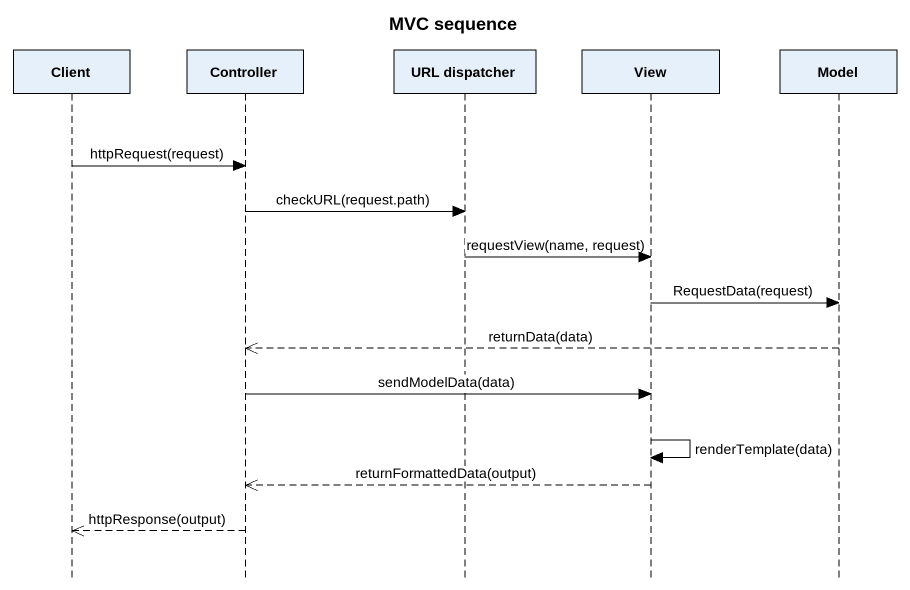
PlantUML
@startuml
title MVC sequence
hide footbox
participant Client
participant Controller
participant "URL dispatcher" as URL_dispatcher
participant View
participant Model

Client -> Controller : httpRequest(request)
Controller -> URL_dispatcher : checkURL(request.path)
URL_dispatcher -> View : requestView(name, request)
View -> Model : RequestData(request)
Model -->> Controller : returnData(data)
Controller -> View : sendModelData(data)
View -> View : renderTemplate(data)
View -->> Controller : returnFormattedData(output)
Controller -->> Client : httpResponse(output)
@enduml
